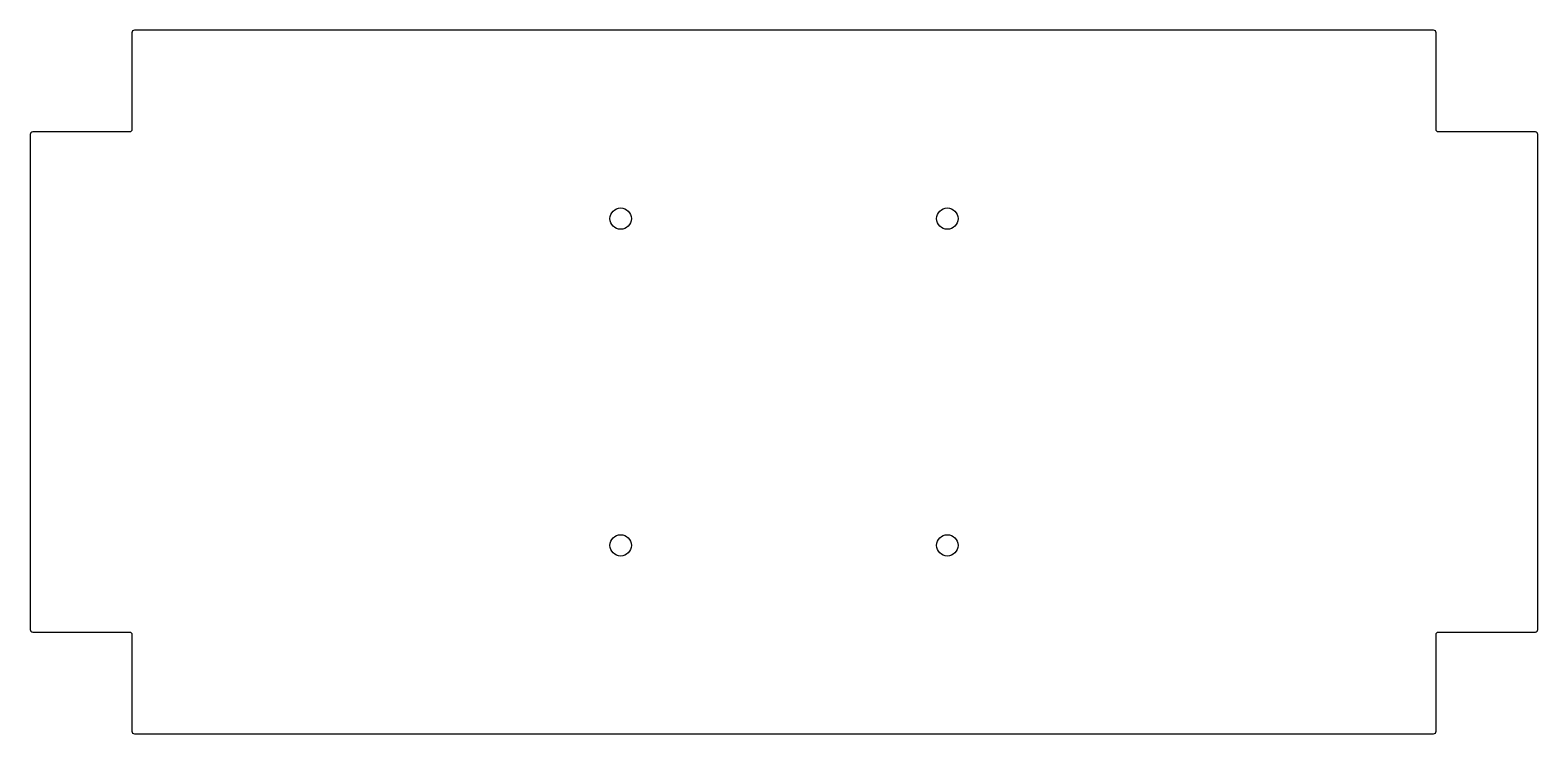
# Model space of a CAD drawing. Header units: millimetres. Extents: x -300 to 300, y -140 to 140.
import ezdxf

# ---------------------------------------------------------------- set-up
doc = ezdxf.new("R2010")
doc.units = ezdxf.units.MM
doc.layers.get('0').update_dxf_attribs({"linetype": 'CONTINUOUS'})

msp = doc.modelspace()

# ---------------------------------------------------------------- linework, layer by layer
msp.add_lwpolyline([(299, -99.5, 0.414214), (300, -98.5), (300, 98.5, 0.414214), (299, 99.5), (260.5, 99.5, -0.414214), (259.5, 100.5), (259.5, 139, 0.414214), (258.5, 140), (-258.5, 140, 0.414214), (-259.5, 139), (-259.5, 100.5, -0.414214), (-260.5, 99.5), (-299, 99.5, 0.414214), (-300, 98.5), (-300, -98.5, 0.414214), (-299, -99.5), (-260.5, -99.5, -0.414214), (-259.5, -100.5), (-259.5, -139, 0.414214), (-258.5, -140), (258.5, -140, 0.414214), (259.5, -139), (259.5, -100.5, -0.414214), (260.5, -99.5)], format="xyb", close=True)
for centre in [(-65, 65), (65, 65), (-65, -65), (65, -65)]:
    msp.add_circle(centre, 4.25)

doc.saveas('drawing.dxf')
